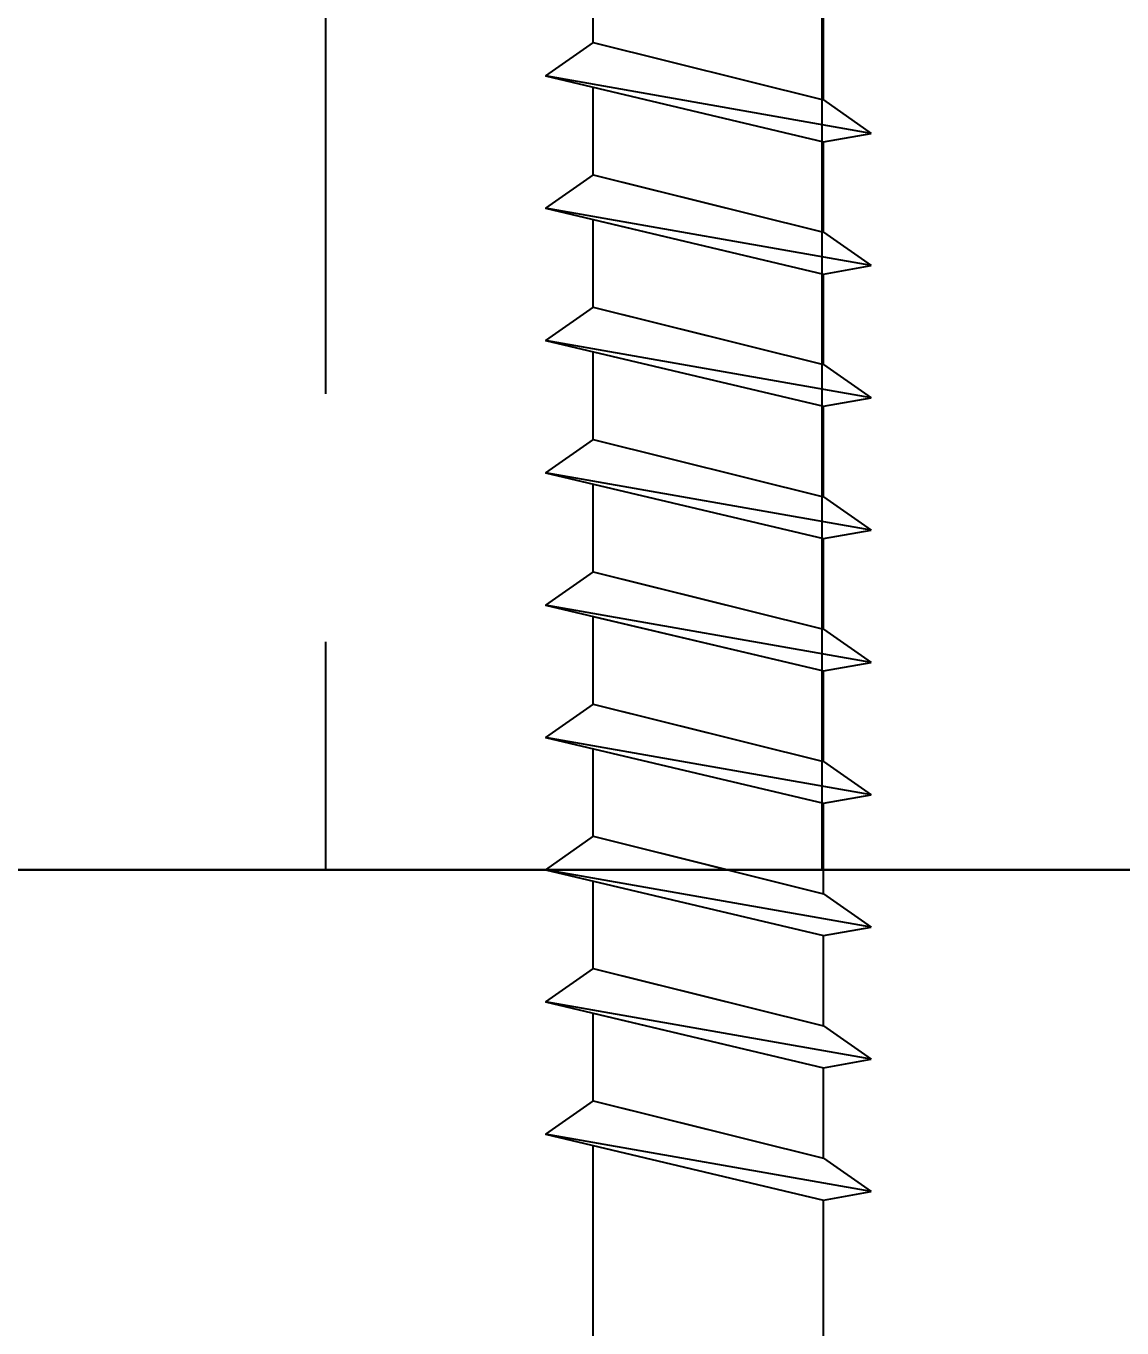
# Model space of a CAD drawing. Header units: inches. Extents: x -2661 to 42767, y -1222 to 9099.
# Drawn here: x -1103.102 to -1102.274, y 3381.482 to 3382.466 of the extents above; entities that cross this region are included whole.
import ezdxf
from ezdxf import colors
from ezdxf.entities.mleader import LeaderData, LeaderLine
from ezdxf.math import Vec2, Vec3

# ---------------------------------------------------------------- set-up
doc = ezdxf.new("R2010")
doc.units = ezdxf.units.IN
doc.header["$LTSCALE"] = 12
doc.header["$MEASUREMENT"] = 0
doc.layers.get('0').update_dxf_attribs({"linetype": 'CONTINUOUS'})
for name, color, linetype in [('S-ANNO-NOTE', 4, 'CONTINUOUS'), ('S-FASTENERS', 2, 'CONTINUOUS'), ('S-SIMPSON', 2, 'CONTINUOUS'), ('S-WOOD', 3, 'CONTINUOUS')]:
    doc.layers.add(name, color=color, linetype=linetype)
doc.styles.add('Arial', font='arial.ttf', dxfattribs={"width": 0.85})

# ---------------------------------------------------------------- blocks, each defined once
blk = doc.blocks.new('*U1284')
blk.add_lwpolyline([(1.5, -5.5), (0, -5.5), (0, 0), (1.5, 0)], close=True)
blk = doc.blocks.new('*U1147')
at = {"layer": 'S-WOOD'}
h = blk.add_hatch(dxfattribs=at)
h.set_pattern_fill('ANSI33', color=1, scale=3, angle=45, style=0)
h.set_pattern_definition([(90, (3.75, -8.375), (-0.75, 1e-16), []), (90, (4.125, -8), (-0.75, 1e-16), [0.375, -0.1875])])
h.paths.add_polyline_path([(5.25, -11.875), (0, -11.875), (0, 0), (5.25, 0)])
blk.add_lwpolyline([(5.25, -11.875), (0, -11.875), (0, 0), (5.25, 0)], close=True)
at = {"color": 4}
blk.add_lwpolyline([(0, 0), (5.25, 0), (5.25, -11.875), (0, -11.875)], close=True, dxfattribs=at)
blk = doc.blocks.new('SDS.25X6-f')
at = {"layer": 'S-SIMPSON'}
for p, q in [((-0.087, -0.536), (-0.087, -2.7912)), ((0.087, -0.53156), (0.087, -2.75)), ((0.087, -0.53156), (0.087, -2.75)), ((-0.087, -0.57493), (-0.087, -2.7912)), ((0.087, -2.68156), (0.087, -2.75)), ((0.087, -2.68156), (0.087, -2.75)), ((0.087, -2.68156), (0.087, -2.75)), ((0.087, -2.68156), (0.087, -2.75)), ((0.087, -2.68156), (0.087, -2.75)), ((0.087, -2.68156), (0.087, -2.75)), ((-0.087, -2.72493), (-0.087, -2.7912)), ((-0.087, -2.72493), (-0.087, -2.7912)), ((-0.087, -2.72493), (-0.087, -2.7912)), ((-0.087, -2.72493), (-0.087, -2.7912)), ((-0.087, -2.72493), (-0.087, -2.7912)), ((-0.087, -2.72493), (-0.087, -2.7912)), ((-0.087, -2.72493), (-0.087, -2.7912)), ((-0.087, -2.72493), (-0.087, -2.7912))]:
    blk.add_line(p, q, dxfattribs=at)
at = {"layer": 'S-SIMPSON', "color": 1}
for p, q in [((-0.123, -2.79972), (0.087, -2.75)), ((-0.123, -2.79972), (0.087, -2.75)), ((-0.123, -2.79972), (0.087, -2.75)), ((-0.123, -2.79972), (0.087, -2.75)), ((0.087, -2.75), (0.123, -2.75635)), ((0.087, -2.75), (0.123, -2.75635)), ((0.087, -2.75), (0.123, -2.75635)), ((0.087, -2.75), (0.123, -2.75635)), ((0.123, -2.75635), (-0.123, -2.79972)), ((0.123, -2.75635), (-0.123, -2.79972)), ((0.123, -2.75635), (-0.123, -2.79972)), ((0.123, -2.75635), (-0.123, -2.79972)), ((0.087, -2.78156), (0.123, -2.75635)), ((0.087, -2.78156), (0.123, -2.75635)), ((0.087, -2.78156), (0.123, -2.75635)), ((0.087, -2.78156), (0.123, -2.75635)), ((-0.087, -2.82493), (0.087, -2.78156)), ((-0.087, -2.82493), (0.087, -2.78156)), ((-0.087, -2.82493), (0.087, -2.78156)), ((-0.087, -2.82493), (0.087, -2.78156)), ((0.087, -2.78156), (0.087, -2.85)), ((0.087, -2.78156), (0.087, -2.85)), ((0.087, -2.78156), (0.087, -2.85)), ((0.087, -2.78156), (0.087, -2.85)), ((0.087, -2.78156), (0.087, -2.85)), ((0.087, -2.78156), (0.087, -2.85)), ((0.087, -2.78156), (0.087, -2.85)), ((0.087, -2.78156), (0.087, -2.85)), ((0.087, -2.78156), (0.087, -2.85)), ((0.087, -2.78156), (0.087, -2.85)), ((0.087, -2.78156), (0.087, -2.85)), ((0.087, -2.78156), (0.087, -2.85)), ((0.087, -2.78156), (0.087, -2.85)), ((0.087, -2.78156), (0.087, -2.85)), ((-0.087, -2.82493), (-0.123, -2.79972)), ((-0.087, -2.82493), (-0.123, -2.79972)), ((-0.087, -2.82493), (-0.123, -2.79972)), ((-0.087, -2.82493), (-0.123, -2.79972)), ((-0.087, -2.82493), (-0.123, -2.79972)), ((-0.087, -2.82493), (0, -2.80324)), ((-0.087, -2.82493), (-0.087, -2.8912)), ((-0.087, -2.82493), (-0.087, -2.8912)), ((-0.087, -2.82493), (-0.087, -2.8912)), ((-0.087, -2.82493), (-0.087, -2.8912)), ((-0.087, -2.82493), (-0.087, -2.8912)), ((-0.087, -2.82493), (-0.087, -2.8912)), ((-0.087, -2.82493), (-0.087, -2.8912)), ((-0.087, -2.82493), (-0.087, -2.8912)), ((-0.087, -2.82493), (-0.087, -2.8912)), ((-0.087, -2.82493), (-0.087, -2.8912)), ((-0.087, -2.82493), (-0.087, -2.8912)), ((-0.087, -2.82493), (-0.087, -2.8912)), ((-0.087, -2.82493), (-0.087, -2.8912)), ((-0.087, -2.82493), (-0.087, -2.8912)), ((-0.087, -2.82493), (-0.087, -2.8912)), ((-0.087, -2.82493), (-0.087, -2.8912)), ((-0.123, -2.89972), (0.087, -2.85)), ((-0.123, -2.89972), (0.087, -2.85)), ((-0.123, -2.89972), (0.087, -2.85)), ((-0.123, -2.89972), (0.087, -2.85)), ((-0.123, -2.89972), (0.087, -2.85)), ((-0.123, -2.89972), (0.087, -2.85)), ((-0.123, -2.89972), (0.087, -2.85)), ((-0.123, -2.89972), (0.087, -2.85)), ((-0.087, -2.8912), (0.087, -2.85)), ((0.087, -2.85), (0.123, -2.85635)), ((0.087, -2.85), (0.123, -2.85635)), ((0.087, -2.85), (0.123, -2.85635)), ((0.087, -2.85), (0.123, -2.85635)), ((0.087, -2.85), (0.123, -2.85635)), ((0.087, -2.85), (0.123, -2.85635)), ((0.087, -2.85), (0.123, -2.85635)), ((0.087, -2.85), (0.123, -2.85635)), ((0.087, -2.85), (0.123, -2.85635)), ((0.123, -2.85635), (-0.123, -2.89972)), ((0.123, -2.85635), (-0.123, -2.89972)), ((0.123, -2.85635), (-0.123, -2.89972)), ((0.123, -2.85635), (-0.123, -2.89972)), ((0.123, -2.85635), (-0.123, -2.89972)), ((0.123, -2.85635), (-0.123, -2.89972)), ((0.123, -2.85635), (-0.123, -2.89972)), ((0.123, -2.85635), (-0.123, -2.89972)), ((0.123, -2.85635), (-0.123, -2.89972)), ((0.087, -2.88156), (0.123, -2.85635)), ((0.087, -2.88156), (0.123, -2.85635)), ((0.087, -2.88156), (0.123, -2.85635)), ((0.087, -2.88156), (0.123, -2.85635)), ((0.087, -2.88156), (0.123, -2.85635)), ((0.087, -2.88156), (0.123, -2.85635)), ((0.087, -2.88156), (0.123, -2.85635)), ((0.087, -2.88156), (0.123, -2.85635)), ((0.087, -2.88156), (0.123, -2.85635)), ((-0.087, -2.92493), (0.087, -2.88156)), ((-0.087, -2.92493), (0.087, -2.88156)), ((-0.087, -2.92493), (0.087, -2.88156)), ((-0.087, -2.92493), (0.087, -2.88156)), ((-0.087, -2.92493), (0.087, -2.88156)), ((-0.087, -2.92493), (0.087, -2.88156)), ((-0.087, -2.92493), (0.087, -2.88156)), ((-0.087, -2.92493), (0.087, -2.88156)), ((-0.087, -2.92493), (0.087, -2.88156)), ((0.087, -2.88156), (0.087, -2.95)), ((0.087, -2.88156), (0.087, -2.95)), ((0.087, -2.88156), (0.087, -2.95)), ((0.087, -2.88156), (0.087, -2.95)), ((0.087, -2.88156), (0.087, -2.95)), ((0.087, -2.88156), (0.087, -2.95)), ((0.087, -2.88156), (0.087, -2.95)), ((0.087, -2.88156), (0.087, -2.95)), ((0.087, -2.88156), (0.087, -2.95)), ((0.087, -2.88156), (0.087, -2.95)), ((0.087, -2.88156), (0.087, -2.95)), ((0.087, -2.88156), (0.087, -2.95)), ((0.087, -2.88156), (0.087, -2.95)), ((0.087, -2.88156), (0.087, -2.95)), ((0.087, -2.88156), (0.087, -2.95)), ((0.087, -2.88156), (0.087, -2.95)), ((0.087, -2.88156), (0.087, -2.95)), ((0.087, -2.88156), (0.087, -2.95)), ((0.087, -2.88156), (0.087, -2.95)), ((0.087, -2.88156), (0.087, -2.95)), ((0.087, -2.88156), (0.087, -2.95)), ((-0.087, -2.92493), (-0.123, -2.89972)), ((-0.087, -2.92493), (-0.123, -2.89972)), ((-0.087, -2.92493), (-0.123, -2.89972)), ((-0.087, -2.92493), (-0.123, -2.89972)), ((-0.087, -2.92493), (-0.123, -2.89972)), ((-0.087, -2.92493), (-0.123, -2.89972)), ((-0.087, -2.92493), (-0.123, -2.89972)), ((-0.087, -2.92493), (-0.123, -2.89972)), ((-0.087, -2.92493), (-0.123, -2.89972)), ((-0.087, -2.92493), (-0.123, -2.89972)), ((-0.087, -2.92493), (-0.123, -2.89972)), ((-0.087, -2.92493), (-0.123, -2.89972)), ((-0.087, -2.92493), (-0.123, -2.89972)), ((-0.087, -2.92493), (0.01301, -2.9)), ((-0.087, -2.92493), (0.01301, -2.9)), ((-0.087, -2.92493), (0.01301, -2.9)), ((-0.087, -2.92493), (0, -2.90324)), ((-0.087, -2.92493), (-0.087, -2.9912)), ((-0.087, -2.92493), (-0.087, -2.9912)), ((-0.087, -2.92493), (-0.087, -2.9912)), ((-0.087, -2.92493), (-0.087, -2.9912)), ((-0.087, -2.92493), (-0.087, -2.9912)), ((-0.087, -2.92493), (-0.087, -2.9912)), ((-0.087, -2.92493), (-0.087, -2.9912)), ((-0.087, -2.92493), (-0.087, -2.9912)), ((-0.087, -2.92493), (-0.087, -2.9912)), ((-0.087, -2.92493), (-0.087, -2.9912)), ((-0.087, -2.92493), (-0.087, -2.9912)), ((-0.087, -2.92493), (-0.087, -2.9912)), ((-0.087, -2.92493), (-0.087, -2.9912)), ((-0.087, -2.92493), (-0.087, -2.9912)), ((-0.087, -2.92493), (-0.087, -2.9912)), ((-0.087, -2.92493), (-0.087, -2.9912)), ((-0.087, -2.92493), (-0.087, -2.9912)), ((-0.087, -2.92493), (-0.087, -2.9912)), ((-0.087, -2.92493), (-0.087, -2.9912)), ((-0.087, -2.92493), (-0.087, -2.9912)), ((-0.087, -2.92493), (-0.087, -2.9912)), ((-0.123, -2.99972), (0.087, -2.95)), ((-0.123, -2.99972), (0.087, -2.95)), ((-0.123, -2.99972), (0.087, -2.95)), ((-0.123, -2.99972), (0.087, -2.95)), ((-0.123, -2.99972), (0.087, -2.95)), ((-0.123, -2.99972), (0.087, -2.95)), ((-0.123, -2.99972), (0.087, -2.95)), ((-0.123, -2.99972), (0.087, -2.95)), ((-0.123, -2.99972), (0.087, -2.95)), ((-0.123, -2.99972), (0.087, -2.95)), ((-0.123, -2.99972), (0.087, -2.95)), ((-0.123, -2.99972), (0.087, -2.95)), ((0.087, -2.95), (0.123, -2.95635)), ((0.087, -2.95), (0.123, -2.95635)), ((0.087, -2.95), (0.123, -2.95635)), ((0.087, -2.95), (0.123, -2.95635)), ((0.087, -2.95), (0.123, -2.95635)), ((0.087, -2.95), (0.123, -2.95635)), ((0.087, -2.95), (0.123, -2.95635)), ((0.087, -2.95), (0.123, -2.95635)), ((0.087, -2.95), (0.123, -2.95635)), ((0.087, -2.95), (0.123, -2.95635)), ((0.087, -2.95), (0.123, -2.95635)), ((0.087, -2.95), (0.123, -2.95635)), ((0.123, -2.95635), (-0.123, -2.99972)), ((0.123, -2.95635), (-0.123, -2.99972)), ((0.123, -2.95635), (-0.123, -2.99972)), ((0.123, -2.95635), (-0.123, -2.99972)), ((0.123, -2.95635), (-0.123, -2.99972)), ((0.123, -2.95635), (-0.123, -2.99972)), ((0.123, -2.95635), (-0.123, -2.99972)), ((0.123, -2.95635), (-0.123, -2.99972)), ((0.123, -2.95635), (-0.123, -2.99972)), ((0.123, -2.95635), (-0.123, -2.99972)), ((0.123, -2.95635), (-0.123, -2.99972)), ((0.123, -2.95635), (-0.123, -2.99972)), ((0.087, -2.98156), (0.123, -2.95635)), ((0.087, -2.98156), (0.123, -2.95635)), ((0.087, -2.98156), (0.123, -2.95635)), ((0.087, -2.98156), (0.123, -2.95635)), ((0.087, -2.98156), (0.123, -2.95635)), ((0.087, -2.98156), (0.123, -2.95635)), ((0.087, -2.98156), (0.123, -2.95635)), ((0.087, -2.98156), (0.123, -2.95635)), ((0.087, -2.98156), (0.123, -2.95635)), ((0.087, -2.98156), (0.123, -2.95635)), ((0.087, -2.98156), (0.123, -2.95635)), ((0.087, -2.98156), (0.123, -2.95635)), ((-0.087, -3.02493), (0.087, -2.98156)), ((-0.087, -3.02493), (0.087, -2.98156)), ((-0.087, -3.02493), (0.087, -2.98156)), ((-0.087, -3.02493), (0.087, -2.98156)), ((-0.087, -3.02493), (0.087, -2.98156)), ((-0.087, -3.02493), (0.087, -2.98156)), ((-0.087, -3.02493), (0.087, -2.98156)), ((-0.087, -3.02493), (0.087, -2.98156)), ((-0.087, -3.02493), (0.087, -2.98156)), ((-0.087, -3.02493), (0.087, -2.98156)), ((-0.087, -3.02493), (0.087, -2.98156)), ((-0.087, -3.02493), (0.087, -2.98156)), ((0.087, -2.98156), (0.087, -3.05)), ((0.087, -2.98156), (0.087, -3.05)), ((0.087, -2.98156), (0.087, -3.05)), ((0.087, -2.98156), (0.087, -3.05)), ((0.087, -2.98156), (0.087, -3.05)), ((0.087, -2.98156), (0.087, -3.05)), ((0.087, -2.98156), (0.087, -3.05)), ((0.087, -2.98156), (0.087, -3.05)), ((0.087, -2.98156), (0.087, -3.05)), ((0.087, -2.98156), (0.087, -3.05)), ((0.087, -2.98156), (0.087, -3.05)), ((0.087, -2.98156), (0.087, -3.05)), ((0.087, -2.98156), (0.087, -3.05)), ((0.087, -2.98156), (0.087, -3.05)), ((0.087, -2.98156), (0.087, -3.05)), ((0.087, -2.98156), (0.087, -3.05)), ((0.087, -2.98156), (0.087, -3.05)), ((0.087, -2.98156), (0.087, -3.05)), ((0.087, -2.98156), (0.087, -3.05)), ((0.087, -2.98156), (0.087, -3.05)), ((0.087, -2.98156), (0.087, -3.05)), ((0.087, -2.98156), (0.087, -3.05)), ((0.087, -2.98156), (0.087, -3.05)), ((0.087, -2.98156), (0.087, -3.05)), ((0.087, -2.98156), (0.087, -3.05)), ((-0.087, -3.02493), (-0.123, -2.99972)), ((-0.087, -3.02493), (-0.123, -2.99972)), ((-0.087, -3.02493), (-0.123, -2.99972)), ((-0.087, -3.02493), (-0.123, -2.99972)), ((-0.087, -3.02493), (-0.123, -2.99972)), ((-0.087, -3.02493), (-0.123, -2.99972)), ((-0.087, -3.02493), (-0.123, -2.99972)), ((-0.087, -3.02493), (-0.123, -2.99972)), ((-0.087, -3.02493), (-0.123, -2.99972)), ((-0.087, -3.02493), (-0.123, -2.99972)), ((-0.087, -3.02493), (-0.123, -2.99972)), ((-0.087, -3.02493), (-0.123, -2.99972)), ((-0.087, -3.02493), (-0.123, -2.99972)), ((-0.087, -3.02493), (-0.123, -2.99972)), ((-0.087, -3.02493), (-0.123, -2.99972)), ((-0.087, -3.02493), (0.01301, -3)), ((-0.087, -3.02493), (0.01301, -3)), ((-0.087, -3.02493), (0.01301, -3)), ((-0.087, -3.02493), (-0.087, -3.0912)), ((-0.087, -3.02493), (-0.087, -3.0912)), ((-0.087, -3.02493), (-0.087, -3.0912)), ((-0.087, -3.02493), (-0.087, -3.0912)), ((-0.087, -3.02493), (-0.087, -3.0912)), ((-0.087, -3.02493), (-0.087, -3.0912)), ((-0.087, -3.02493), (-0.087, -3.0912)), ((-0.087, -3.02493), (-0.087, -3.0912)), ((-0.087, -3.02493), (-0.087, -3.0912)), ((-0.087, -3.02493), (-0.087, -3.0912)), ((-0.087, -3.02493), (-0.087, -3.0912)), ((-0.087, -3.02493), (-0.087, -3.0912)), ((-0.087, -3.02493), (-0.087, -3.0912)), ((-0.087, -3.02493), (-0.087, -3.0912)), ((-0.087, -3.02493), (-0.087, -3.0912)), ((-0.087, -3.02493), (-0.087, -3.0912)), ((-0.087, -3.02493), (-0.087, -3.0912)), ((-0.087, -3.02493), (-0.087, -3.0912)), ((-0.087, -3.02493), (-0.087, -3.0912)), ((-0.087, -3.02493), (-0.087, -3.0912)), ((-0.087, -3.02493), (-0.087, -3.0912)), ((-0.087, -3.02493), (-0.087, -3.0912)), ((-0.087, -3.02493), (-0.087, -3.0912)), ((-0.087, -3.02493), (-0.087, -3.0912)), ((-0.087, -3.02493), (-0.087, -3.0912)), ((-0.123, -3.09972), (0.087, -3.05)), ((-0.123, -3.09972), (0.087, -3.05)), ((-0.123, -3.09972), (0.087, -3.05)), ((-0.123, -3.09972), (0.087, -3.05)), ((-0.123, -3.09972), (0.087, -3.05)), ((-0.123, -3.09972), (0.087, -3.05)), ((-0.123, -3.09972), (0.087, -3.05)), ((-0.123, -3.09972), (0.087, -3.05)), ((-0.123, -3.09972), (0.087, -3.05)), ((-0.123, -3.09972), (0.087, -3.05)), ((-0.123, -3.09972), (0.087, -3.05)), ((-0.123, -3.09972), (0.087, -3.05)), ((-0.123, -3.09972), (0.087, -3.05)), ((-0.123, -3.09972), (0.087, -3.05)), ((-0.123, -3.09972), (0.087, -3.05)), ((-0.123, -3.09972), (0.087, -3.05)), ((-0.123, -3.09972), (0.087, -3.05)), ((-0.123, -3.09972), (0.087, -3.05)), ((-0.123, -3.09972), (0.087, -3.05)), ((0.087, -3.05), (0.123, -3.05635)), ((0.087, -3.05), (0.123, -3.05635)), ((0.087, -3.05), (0.123, -3.05635)), ((0.087, -3.05), (0.123, -3.05635)), ((0.087, -3.05), (0.123, -3.05635)), ((0.087, -3.05), (0.123, -3.05635)), ((0.087, -3.05), (0.123, -3.05635)), ((0.087, -3.05), (0.123, -3.05635)), ((0.087, -3.05), (0.123, -3.05635)), ((0.087, -3.05), (0.123, -3.05635)), ((0.087, -3.05), (0.123, -3.05635)), ((0.087, -3.05), (0.123, -3.05635)), ((0.087, -3.05), (0.123, -3.05635)), ((0.087, -3.05), (0.123, -3.05635)), ((0.087, -3.05), (0.123, -3.05635)), ((0.087, -3.05), (0.123, -3.05635)), ((0.087, -3.05), (0.123, -3.05635)), ((0.087, -3.05), (0.123, -3.05635)), ((0.087, -3.05), (0.123, -3.05635)), ((0.123, -3.05635), (-0.123, -3.09972)), ((0.123, -3.05635), (-0.123, -3.09972)), ((0.123, -3.05635), (-0.123, -3.09972)), ((0.123, -3.05635), (-0.123, -3.09972)), ((0.123, -3.05635), (-0.123, -3.09972)), ((0.123, -3.05635), (-0.123, -3.09972)), ((0.123, -3.05635), (-0.123, -3.09972)), ((0.123, -3.05635), (-0.123, -3.09972)), ((0.123, -3.05635), (-0.123, -3.09972)), ((0.123, -3.05635), (-0.123, -3.09972)), ((0.123, -3.05635), (-0.123, -3.09972)), ((0.123, -3.05635), (-0.123, -3.09972)), ((0.123, -3.05635), (-0.123, -3.09972)), ((0.123, -3.05635), (-0.123, -3.09972)), ((0.123, -3.05635), (-0.123, -3.09972)), ((0.123, -3.05635), (-0.123, -3.09972)), ((0.123, -3.05635), (-0.123, -3.09972)), ((0.123, -3.05635), (-0.123, -3.09972)), ((0.123, -3.05635), (-0.123, -3.09972)), ((0.087, -3.08156), (0.123, -3.05635)), ((0.087, -3.08156), (0.123, -3.05635)), ((0.087, -3.08156), (0.123, -3.05635)), ((0.087, -3.08156), (0.123, -3.05635)), ((0.087, -3.08156), (0.123, -3.05635)), ((0.087, -3.08156), (0.123, -3.05635)), ((0.087, -3.08156), (0.123, -3.05635)), ((0.087, -3.08156), (0.123, -3.05635)), ((0.087, -3.08156), (0.123, -3.05635)), ((0.087, -3.08156), (0.123, -3.05635)), ((0.087, -3.08156), (0.123, -3.05635)), ((0.087, -3.08156), (0.123, -3.05635)), ((0.087, -3.08156), (0.123, -3.05635)), ((0.087, -3.08156), (0.123, -3.05635)), ((0.087, -3.08156), (0.123, -3.05635)), ((0.087, -3.08156), (0.123, -3.05635)), ((0.087, -3.08156), (0.123, -3.05635)), ((0.087, -3.08156), (0.123, -3.05635)), ((0.087, -3.08156), (0.123, -3.05635)), ((-0.087, -3.12493), (0.087, -3.08156)), ((-0.087, -3.12493), (0.087, -3.08156)), ((-0.087, -3.12493), (0.087, -3.08156)), ((-0.087, -3.12493), (0.087, -3.08156)), ((-0.087, -3.12493), (0.087, -3.08156)), ((-0.087, -3.12493), (0.087, -3.08156)), ((-0.087, -3.12493), (0.087, -3.08156)), ((-0.087, -3.12493), (0.087, -3.08156)), ((-0.087, -3.12493), (0.087, -3.08156)), ((-0.087, -3.12493), (0.087, -3.08156)), ((-0.087, -3.12493), (0.087, -3.08156)), ((-0.087, -3.12493), (0.087, -3.08156)), ((-0.087, -3.12493), (0.087, -3.08156)), ((-0.087, -3.12493), (0.087, -3.08156)), ((-0.087, -3.12493), (0.087, -3.08156)), ((-0.087, -3.12493), (0.087, -3.08156)), ((-0.087, -3.12493), (0.087, -3.08156)), ((-0.087, -3.12493), (0.087, -3.08156)), ((-0.087, -3.12493), (0.087, -3.08156)), ((0.087, -3.08156), (0.087, -3.15)), ((0.087, -3.08156), (0.087, -3.15)), ((0.087, -3.08156), (0.087, -3.15)), ((0.087, -3.08156), (0.087, -3.15)), ((0.087, -3.08156), (0.087, -3.15)), ((0.087, -3.08156), (0.087, -3.15)), ((0.087, -3.08156), (0.087, -3.15)), ((0.087, -3.08156), (0.087, -3.15)), ((0.087, -3.08156), (0.087, -3.15)), ((0.087, -3.08156), (0.087, -3.15)), ((0.087, -3.08156), (0.087, -3.15)), ((0.087, -3.08156), (0.087, -3.15)), ((-0.087, -3.12493), (-0.123, -3.09972)), ((-0.087, -3.12493), (-0.123, -3.09972)), ((-0.087, -3.12493), (-0.123, -3.09972)), ((-0.087, -3.12493), (-0.123, -3.09972)), ((-0.087, -3.12493), (-0.123, -3.09972)), ((-0.087, -3.12493), (-0.123, -3.09972)), ((-0.087, -3.12493), (-0.123, -3.09972)), ((-0.087, -3.12493), (-0.123, -3.09972)), ((-0.087, -3.12493), (-0.123, -3.09972)), ((-0.087, -3.12493), (-0.123, -3.09972)), ((-0.087, -3.12493), (-0.123, -3.09972)), ((-0.087, -3.12493), (-0.123, -3.09972)), ((-0.087, -3.12493), (-0.123, -3.09972)), ((-0.087, -3.12493), (-0.123, -3.09972)), ((-0.087, -3.12493), (-0.123, -3.09972)), ((-0.087, -3.12493), (-0.123, -3.09972)), ((-0.087, -3.12493), (-0.123, -3.09972)), ((-0.087, -3.12493), (-0.123, -3.09972)), ((-0.087, -3.12493), (-0.123, -3.09972)), ((-0.087, -3.12493), (-0.123, -3.09972)), ((-0.087, -3.12493), (-0.123, -3.09972)), ((-0.087, -3.12493), (-0.123, -3.09972)), ((-0.087, -3.12493), (-0.123, -3.09972)), ((-0.087, -3.12493), (0, -3.10324)), ((-0.087, -3.12493), (0, -3.10324)), ((-0.087, -3.12493), (0, -3.10324)), ((-0.087, -3.12493), (0, -3.10324)), ((-0.087, -3.12493), (-0.087, -3.1912)), ((-0.087, -3.12493), (-0.087, -3.1912)), ((-0.087, -3.12493), (-0.087, -3.1912)), ((-0.087, -3.12493), (-0.087, -3.1912)), ((-0.087, -3.12493), (-0.087, -3.1912)), ((-0.087, -3.12493), (-0.087, -3.1912)), ((-0.087, -3.12493), (-0.087, -3.1912)), ((-0.087, -3.12493), (-0.087, -3.1912)), ((-0.087, -3.12493), (-0.087, -3.1912)), ((-0.087, -3.12493), (-0.087, -3.1912)), ((-0.087, -3.12493), (-0.087, -3.1912)), ((-0.087, -3.12493), (-0.087, -3.1912)), ((-0.087, -3.12493), (-0.087, -3.1912)), ((-0.087, -3.12493), (-0.087, -3.1912)), ((-0.123, -3.19972), (0.087, -3.15)), ((-0.123, -3.19972), (0.087, -3.15)), ((-0.123, -3.19972), (0.087, -3.15)), ((-0.123, -3.19972), (0.087, -3.15)), ((-0.123, -3.19972), (0.087, -3.15)), ((-0.123, -3.19972), (0.087, -3.15)), ((-0.123, -3.19972), (0.087, -3.15)), ((-0.123, -3.19972), (0.087, -3.15)), ((0.123, -3.15635), (-0.123, -3.19972)), ((0.123, -3.15635), (-0.123, -3.19972)), ((0.123, -3.15635), (-0.123, -3.19972)), ((0.123, -3.15635), (-0.123, -3.19972)), ((0.123, -3.15635), (-0.123, -3.19972)), ((0.123, -3.15635), (-0.123, -3.19972)), ((0.123, -3.15635), (-0.123, -3.19972)), ((0.123, -3.15635), (-0.123, -3.19972)), ((0.123, -3.15635), (-0.123, -3.19972)), ((-0.087, -3.1912), (0.087, -3.15)), ((0.087, -3.15), (0.123, -3.15635)), ((0.087, -3.15), (0.123, -3.15635)), ((0.087, -3.15), (0.123, -3.15635)), ((0.087, -3.15), (0.123, -3.15635)), ((0.087, -3.15), (0.123, -3.15635)), ((0.087, -3.15), (0.123, -3.15635)), ((0.087, -3.15), (0.123, -3.15635)), ((0.087, -3.15), (0.123, -3.15635)), ((0.087, -3.15), (0.123, -3.15635)), ((0.087, -3.18156), (0.123, -3.15635)), ((0.087, -3.18156), (0.123, -3.15635)), ((0.087, -3.18156), (0.123, -3.15635)), ((0.087, -3.18156), (0.123, -3.15635)), ((0.087, -3.18156), (0.123, -3.15635)), ((0.087, -3.18156), (0.123, -3.15635)), ((0.087, -3.18156), (0.123, -3.15635)), ((0.087, -3.18156), (0.123, -3.15635)), ((0.087, -3.18156), (0.123, -3.15635)), ((-0.087, -3.22493), (0.087, -3.18156)), ((-0.087, -3.22493), (0.087, -3.18156)), ((-0.087, -3.22493), (0.087, -3.18156)), ((-0.087, -3.22493), (0.087, -3.18156)), ((-0.087, -3.22493), (0.087, -3.18156)), ((-0.087, -3.22493), (0.087, -3.18156)), ((-0.087, -3.22493), (0.087, -3.18156)), ((-0.087, -3.22493), (0.087, -3.18156)), ((-0.087, -3.22493), (0.087, -3.18156)), ((0.087, -3.18156), (0.087, -3.25)), ((0.087, -3.18156), (0.087, -3.25)), ((0.087, -3.18156), (0.087, -3.25)), ((0.087, -3.18156), (0.087, -3.25)), ((0.087, -3.18156), (0.087, -3.25)), ((0.087, -3.18156), (0.087, -3.25)), ((0.087, -3.18156), (0.087, -3.25)), ((0.087, -3.18156), (0.087, -3.25)), ((0.087, -3.18156), (0.087, -3.25)), ((0.087, -3.18156), (0.087, -3.25)), ((0.087, -3.18156), (0.087, -3.25)), ((0.087, -3.18156), (0.087, -3.25)), ((0.087, -3.18156), (0.087, -3.25)), ((0.087, -3.18156), (0.087, -3.25)), ((0.087, -3.18156), (0.087, -3.25)), ((0.087, -3.18156), (0.087, -3.25)), ((0.087, -3.18156), (0.087, -3.25)), ((-0.087, -3.22493), (-0.123, -3.19972)), ((-0.087, -3.22493), (-0.123, -3.19972)), ((-0.087, -3.22493), (-0.123, -3.19972)), ((-0.087, -3.22493), (-0.123, -3.19972)), ((-0.087, -3.22493), (-0.123, -3.19972)), ((-0.087, -3.22493), (-0.123, -3.19972)), ((-0.087, -3.22493), (-0.123, -3.19972)), ((-0.087, -3.22493), (-0.123, -3.19972)), ((-0.087, -3.22493), (-0.123, -3.19972)), ((-0.087, -3.22493), (-0.123, -3.19972)), ((-0.087, -3.22493), (-0.123, -3.19972)), ((-0.087, -3.22493), (-0.123, -3.19972)), ((-0.087, -3.22493), (-0.123, -3.19972)), ((-0.087, -3.22493), (0.01301, -3.2)), ((-0.087, -3.22493), (0.01301, -3.2)), ((-0.087, -3.22493), (0.01301, -3.2)), ((-0.087, -3.22493), (0, -3.20324)), ((-0.087, -3.22493), (-0.087, -3.2912)), ((-0.087, -3.22493), (-0.087, -3.2912)), ((-0.087, -3.22493), (-0.087, -3.2912)), ((-0.087, -3.22493), (-0.087, -3.2912)), ((-0.087, -3.22493), (-0.087, -3.2912)), ((-0.087, -3.22493), (-0.087, -3.2912)), ((-0.087, -3.22493), (-0.087, -3.2912)), ((-0.087, -3.22493), (-0.087, -3.2912)), ((-0.087, -3.22493), (-0.087, -3.2912)), ((-0.087, -3.22493), (-0.087, -3.2912)), ((-0.087, -3.22493), (-0.087, -3.2912)), ((-0.087, -3.22493), (-0.087, -3.2912)), ((-0.087, -3.22493), (-0.087, -3.2912)), ((-0.087, -3.22493), (-0.087, -3.2912)), ((-0.087, -3.22493), (-0.087, -3.2912)), ((-0.087, -3.22493), (-0.087, -3.2912)), ((-0.123, -3.29972), (0.087, -3.25)), ((-0.123, -3.29972), (0.087, -3.25)), ((-0.123, -3.29972), (0.087, -3.25)), ((-0.123, -3.29972), (0.087, -3.25)), ((-0.123, -3.29972), (0.087, -3.25)), ((-0.123, -3.29972), (0.087, -3.25)), ((-0.123, -3.29972), (0.087, -3.25)), ((-0.123, -3.29972), (0.087, -3.25)), ((-0.123, -3.29972), (0.087, -3.25)), ((-0.123, -3.29972), (0.087, -3.25)), ((-0.123, -3.29972), (0.087, -3.25)), ((-0.123, -3.29972), (0.087, -3.25)), ((0.123, -3.25635), (-0.123, -3.29972)), ((0.123, -3.25635), (-0.123, -3.29972)), ((0.123, -3.25635), (-0.123, -3.29972)), ((0.123, -3.25635), (-0.123, -3.29972)), ((0.123, -3.25635), (-0.123, -3.29972)), ((0.123, -3.25635), (-0.123, -3.29972)), ((0.123, -3.25635), (-0.123, -3.29972)), ((0.123, -3.25635), (-0.123, -3.29972)), ((0.123, -3.25635), (-0.123, -3.29972)), ((0.123, -3.25635), (-0.123, -3.29972)), ((0.123, -3.25635), (-0.123, -3.29972)), ((0.123, -3.25635), (-0.123, -3.29972)), ((0.087, -3.25), (0.123, -3.25635)), ((0.087, -3.25), (0.123, -3.25635)), ((0.087, -3.25), (0.123, -3.25635)), ((0.087, -3.25), (0.123, -3.25635)), ((0.087, -3.25), (0.123, -3.25635)), ((0.087, -3.25), (0.123, -3.25635)), ((0.087, -3.25), (0.123, -3.25635)), ((0.087, -3.25), (0.123, -3.25635)), ((0.087, -3.25), (0.123, -3.25635)), ((0.087, -3.25), (0.123, -3.25635)), ((0.087, -3.25), (0.123, -3.25635)), ((0.087, -3.25), (0.123, -3.25635)), ((0.087, -3.28156), (0.123, -3.25635)), ((0.087, -3.28156), (0.123, -3.25635)), ((0.087, -3.28156), (0.123, -3.25635)), ((0.087, -3.28156), (0.123, -3.25635)), ((0.087, -3.28156), (0.123, -3.25635)), ((0.087, -3.28156), (0.123, -3.25635)), ((0.087, -3.28156), (0.123, -3.25635)), ((0.087, -3.28156), (0.123, -3.25635)), ((0.087, -3.28156), (0.123, -3.25635)), ((0.087, -3.28156), (0.123, -3.25635)), ((0.087, -3.28156), (0.123, -3.25635)), ((0.087, -3.28156), (0.123, -3.25635)), ((-0.087, -3.32493), (0.087, -3.28156)), ((-0.087, -3.32493), (0.087, -3.28156)), ((-0.087, -3.32493), (0.087, -3.28156)), ((-0.087, -3.32493), (0.087, -3.28156)), ((-0.087, -3.32493), (0.087, -3.28156)), ((-0.087, -3.32493), (0.087, -3.28156)), ((-0.087, -3.32493), (0.087, -3.28156)), ((-0.087, -3.32493), (0.087, -3.28156)), ((-0.087, -3.32493), (0.087, -3.28156)), ((-0.087, -3.32493), (0.087, -3.28156)), ((-0.087, -3.32493), (0.087, -3.28156)), ((-0.087, -3.32493), (0.087, -3.28156)), ((0.087, -3.28156), (0.087, -3.35)), ((0.087, -3.28156), (0.087, -3.35)), ((0.087, -3.28156), (0.087, -3.35)), ((0.087, -3.28156), (0.087, -3.35)), ((0.087, -3.28156), (0.087, -3.35)), ((0.087, -3.28156), (0.087, -3.35)), ((0.087, -3.28156), (0.087, -3.35)), ((0.087, -3.28156), (0.087, -3.35)), ((0.087, -3.28156), (0.087, -3.35)), ((0.087, -3.28156), (0.087, -3.35)), ((0.087, -3.28156), (0.087, -3.35)), ((0.087, -3.28156), (0.087, -3.35)), ((0.087, -3.28156), (0.087, -3.35)), ((0.087, -3.28156), (0.087, -3.35)), ((0.087, -3.28156), (0.087, -3.35)), ((0.087, -3.28156), (0.087, -3.35)), ((0.087, -3.28156), (0.087, -3.35)), ((-0.087, -3.32493), (-0.123, -3.29972)), ((-0.087, -3.32493), (-0.123, -3.29972)), ((-0.087, -3.32493), (-0.123, -3.29972)), ((-0.087, -3.32493), (-0.123, -3.29972)), ((-0.087, -3.32493), (-0.123, -3.29972)), ((-0.087, -3.32493), (-0.123, -3.29972)), ((-0.087, -3.32493), (-0.123, -3.29972)), ((-0.087, -3.32493), (-0.123, -3.29972)), ((-0.087, -3.32493), (-0.123, -3.29972)), ((-0.087, -3.32493), (-0.123, -3.29972)), ((-0.087, -3.32493), (-0.123, -3.29972)), ((-0.087, -3.32493), (-0.123, -3.29972)), ((-0.087, -3.32493), (-0.087, -3.3912)), ((-0.087, -3.32493), (-0.087, -3.3912)), ((-0.087, -3.32493), (-0.087, -3.3912)), ((-0.087, -3.32493), (-0.087, -3.3912)), ((-0.087, -3.32493), (-0.087, -3.3912)), ((-0.087, -3.32493), (-0.087, -3.3912)), ((-0.087, -3.32493), (-0.087, -3.3912)), ((-0.087, -3.32493), (-0.087, -3.3912)), ((-0.087, -3.32493), (-0.087, -3.3912)), ((-0.087, -3.32493), (-0.087, -3.3912)), ((-0.087, -3.32493), (-0.087, -3.3912)), ((-0.087, -3.32493), (-0.087, -3.3912)), ((-0.087, -3.32493), (-0.087, -3.3912)), ((-0.087, -3.32493), (-0.087, -3.3912)), ((-0.087, -3.32493), (-0.087, -3.3912)), ((-0.087, -3.32493), (-0.087, -3.3912)), ((-0.087, -3.32493), (-0.087, -3.3912)), ((-0.123, -3.39972), (0.087, -3.35)), ((-0.123, -3.39972), (0.087, -3.35)), ((-0.123, -3.39972), (0.087, -3.35)), ((-0.123, -3.39972), (0.087, -3.35)), ((-0.123, -3.39972), (0.087, -3.35)), ((-0.123, -3.39972), (0.087, -3.35)), ((-0.123, -3.39972), (0.087, -3.35)), ((-0.123, -3.39972), (0.087, -3.35)), ((-0.123, -3.39972), (0.087, -3.35)), ((-0.123, -3.39972), (0.087, -3.35)), ((-0.123, -3.39972), (0.087, -3.35)), ((-0.123, -3.39972), (0.087, -3.35)), ((-0.123, -3.39972), (0.087, -3.35)), ((-0.123, -3.39972), (0.087, -3.35)), ((-0.123, -3.39972), (0.087, -3.35)), ((0.087, -3.35), (0.123, -3.35635)), ((0.087, -3.35), (0.123, -3.35635)), ((0.087, -3.35), (0.123, -3.35635)), ((0.087, -3.35), (0.123, -3.35635)), ((0.087, -3.35), (0.123, -3.35635)), ((0.087, -3.35), (0.123, -3.35635)), ((0.087, -3.35), (0.123, -3.35635)), ((0.087, -3.35), (0.123, -3.35635)), ((0.087, -3.35), (0.123, -3.35635)), ((0.087, -3.35), (0.123, -3.35635)), ((0.087, -3.35), (0.123, -3.35635)), ((0.087, -3.35), (0.123, -3.35635)), ((0.087, -3.35), (0.123, -3.35635)), ((0.087, -3.35), (0.123, -3.35635)), ((0.087, -3.35), (0.123, -3.35635)), ((0.123, -3.35635), (-0.123, -3.39972)), ((0.123, -3.35635), (-0.123, -3.39972)), ((0.123, -3.35635), (-0.123, -3.39972)), ((0.123, -3.35635), (-0.123, -3.39972)), ((0.123, -3.35635), (-0.123, -3.39972)), ((0.123, -3.35635), (-0.123, -3.39972)), ((0.123, -3.35635), (-0.123, -3.39972)), ((0.123, -3.35635), (-0.123, -3.39972)), ((0.123, -3.35635), (-0.123, -3.39972)), ((0.123, -3.35635), (-0.123, -3.39972)), ((0.123, -3.35635), (-0.123, -3.39972)), ((0.123, -3.35635), (-0.123, -3.39972)), ((0.123, -3.35635), (-0.123, -3.39972)), ((0.123, -3.35635), (-0.123, -3.39972)), ((0.123, -3.35635), (-0.123, -3.39972)), ((0.087, -3.38156), (0.123, -3.35635)), ((0.087, -3.38156), (0.123, -3.35635)), ((0.087, -3.38156), (0.123, -3.35635)), ((0.087, -3.38156), (0.123, -3.35635)), ((0.087, -3.38156), (0.123, -3.35635)), ((0.087, -3.38156), (0.123, -3.35635)), ((0.087, -3.38156), (0.123, -3.35635)), ((0.087, -3.38156), (0.123, -3.35635)), ((0.087, -3.38156), (0.123, -3.35635)), ((0.087, -3.38156), (0.123, -3.35635)), ((0.087, -3.38156), (0.123, -3.35635)), ((0.087, -3.38156), (0.123, -3.35635)), ((0.087, -3.38156), (0.123, -3.35635)), ((0.087, -3.38156), (0.123, -3.35635)), ((0.087, -3.38156), (0.123, -3.35635)), ((-0.087, -3.42493), (0.087, -3.38156)), ((-0.087, -3.42493), (0.087, -3.38156)), ((-0.087, -3.42493), (0.087, -3.38156)), ((-0.087, -3.42493), (0.087, -3.38156)), ((-0.087, -3.42493), (0.087, -3.38156)), ((-0.087, -3.42493), (0.087, -3.38156)), ((-0.087, -3.42493), (0.087, -3.38156)), ((-0.087, -3.42493), (0.087, -3.38156)), ((-0.087, -3.42493), (0.087, -3.38156)), ((-0.087, -3.42493), (0.087, -3.38156)), ((-0.087, -3.42493), (0.087, -3.38156)), ((-0.087, -3.42493), (0.087, -3.38156)), ((-0.087, -3.42493), (0.087, -3.38156)), ((-0.087, -3.42493), (0.087, -3.38156)), ((-0.087, -3.42493), (0.087, -3.38156)), ((0.087, -3.38156), (0.087, -3.45)), ((0.087, -3.38156), (0.087, -3.45)), ((0.087, -3.38156), (0.087, -3.45)), ((0.087, -3.38156), (0.087, -3.45)), ((0.087, -3.38156), (0.087, -3.45)), ((0.087, -3.38156), (0.087, -3.45)), ((0.087, -3.38156), (0.087, -3.45)), ((0.087, -3.38156), (0.087, -3.45)), ((0.087, -3.38156), (0.087, -3.45)), ((0.087, -3.38156), (0.087, -3.45)), ((0.087, -3.38156), (0.087, -3.45)), ((0.087, -3.38156), (0.087, -3.45)), ((0.087, -3.38156), (0.087, -3.45)), ((0.087, -3.38156), (0.087, -3.45)), ((0.087, -3.38156), (0.087, -3.45)), ((0.087, -3.38156), (0.087, -3.45)), ((0.087, -3.38156), (0.087, -3.45)), ((0.087, -3.38156), (0.087, -3.45)), ((-0.087, -3.42493), (-0.123, -3.39972)), ((-0.087, -3.42493), (-0.123, -3.39972)), ((-0.087, -3.42493), (-0.123, -3.39972)), ((-0.087, -3.42493), (-0.123, -3.39972)), ((-0.087, -3.42493), (-0.123, -3.39972)), ((-0.087, -3.42493), (-0.123, -3.39972)), ((-0.087, -3.42493), (-0.123, -3.39972)), ((-0.087, -3.42493), (-0.123, -3.39972)), ((-0.087, -3.42493), (-0.123, -3.39972)), ((-0.087, -3.42493), (-0.123, -3.39972)), ((-0.087, -3.42493), (-0.123, -3.39972)), ((-0.087, -3.42493), (-0.123, -3.39972)), ((-0.087, -3.42493), (-0.123, -3.39972)), ((-0.087, -3.42493), (-0.123, -3.39972)), ((-0.087, -3.42493), (-0.123, -3.39972)), ((-0.087, -3.42493), (-0.123, -3.39972)), ((-0.087, -3.42493), (-0.123, -3.39972)), ((-0.087, -3.42493), (-0.123, -3.39972)), ((-0.087, -3.42493), (0, -3.40324)), ((-0.087, -3.42493), (0, -3.40324)), ((-0.087, -3.42493), (0, -3.40324)), ((-0.087, -3.42493), (-0.087, -3.4912)), ((-0.087, -3.42493), (-0.087, -3.4912)), ((-0.087, -3.42493), (-0.087, -3.4912)), ((-0.087, -3.42493), (-0.087, -3.4912)), ((-0.087, -3.42493), (-0.087, -3.4912)), ((-0.087, -3.42493), (-0.087, -3.4912)), ((-0.087, -3.42493), (-0.087, -3.4912)), ((-0.087, -3.42493), (-0.087, -3.4912)), ((-0.087, -3.42493), (-0.087, -3.4912)), ((-0.087, -3.42493), (-0.087, -3.4912)), ((-0.087, -3.42493), (-0.087, -3.4912)), ((-0.087, -3.42493), (-0.087, -3.4912)), ((-0.123, -3.49972), (0.087, -3.45)), ((-0.123, -3.49972), (0.087, -3.45)), ((-0.123, -3.49972), (0.087, -3.45)), ((-0.123, -3.49972), (0.087, -3.45)), ((-0.123, -3.49972), (0.087, -3.45)), ((-0.123, -3.49972), (0.087, -3.45)), ((-0.123, -3.49972), (0.087, -3.45)), ((-0.123, -3.49972), (0.087, -3.45)), ((-0.087, -3.4912), (0.087, -3.45)), ((0.087, -3.45), (0.123, -3.45635)), ((0.087, -3.45), (0.123, -3.45635)), ((0.087, -3.45), (0.123, -3.45635)), ((0.087, -3.45), (0.123, -3.45635)), ((0.087, -3.45), (0.123, -3.45635)), ((0.087, -3.45), (0.123, -3.45635)), ((0.087, -3.45), (0.123, -3.45635)), ((0.087, -3.45), (0.123, -3.45635)), ((0.087, -3.45), (0.123, -3.45635)), ((0.123, -3.45635), (-0.123, -3.49972)), ((0.123, -3.45635), (-0.123, -3.49972)), ((0.123, -3.45635), (-0.123, -3.49972)), ((0.123, -3.45635), (-0.123, -3.49972)), ((0.123, -3.45635), (-0.123, -3.49972)), ((0.123, -3.45635), (-0.123, -3.49972)), ((0.123, -3.45635), (-0.123, -3.49972)), ((0.123, -3.45635), (-0.123, -3.49972)), ((0.123, -3.45635), (-0.123, -3.49972)), ((0.087, -3.48156), (0.123, -3.45635)), ((0.087, -3.48156), (0.123, -3.45635)), ((0.087, -3.48156), (0.123, -3.45635)), ((0.087, -3.48156), (0.123, -3.45635)), ((0.087, -3.48156), (0.123, -3.45635)), ((0.087, -3.48156), (0.123, -3.45635)), ((0.087, -3.48156), (0.123, -3.45635)), ((0.087, -3.48156), (0.123, -3.45635)), ((0.087, -3.48156), (0.123, -3.45635)), ((-0.087, -3.52493), (0.087, -3.48156)), ((-0.087, -3.52493), (0.087, -3.48156)), ((-0.087, -3.52493), (0.087, -3.48156)), ((-0.087, -3.52493), (0.087, -3.48156)), ((-0.087, -3.52493), (0.087, -3.48156)), ((-0.087, -3.52493), (0.087, -3.48156)), ((-0.087, -3.52493), (0.087, -3.48156)), ((-0.087, -3.52493), (0.087, -3.48156)), ((-0.087, -3.52493), (0.087, -3.48156)), ((0.087, -3.48156), (0.087, -3.55)), ((0.087, -3.48156), (0.087, -3.55)), ((0.087, -3.48156), (0.087, -3.55)), ((0.087, -3.48156), (0.087, -3.55)), ((0.087, -3.48156), (0.087, -3.55)), ((0.087, -3.48156), (0.087, -3.55)), ((0.087, -3.48156), (0.087, -3.55)), ((0.087, -3.48156), (0.087, -3.55)), ((0.087, -3.48156), (0.087, -3.55)), ((0.087, -3.48156), (0.087, -3.55)), ((0.087, -3.48156), (0.087, -3.55)), ((0.087, -3.48156), (0.087, -3.55)), ((0.087, -3.48156), (0.087, -3.55)), ((-0.087, -3.52493), (-0.123, -3.49972)), ((-0.087, -3.52493), (-0.123, -3.49972)), ((-0.087, -3.52493), (-0.123, -3.49972)), ((-0.087, -3.52493), (-0.123, -3.49972)), ((-0.087, -3.52493), (-0.123, -3.49972)), ((-0.087, -3.52493), (-0.123, -3.49972)), ((-0.087, -3.52493), (-0.123, -3.49972)), ((-0.087, -3.52493), (-0.123, -3.49972)), ((-0.087, -3.52493), (-0.123, -3.49972)), ((-0.087, -3.52493), (-0.123, -3.49972)), ((-0.087, -3.52493), (-0.123, -3.49972)), ((-0.087, -3.52493), (-0.123, -3.49972)), ((-0.087, -3.52493), (-0.123, -3.49972)), ((-0.087, -3.52493), (0.01301, -3.5)), ((-0.087, -3.52493), (0.01301, -3.5)), ((-0.087, -3.52493), (0.01301, -3.5)), ((-0.087, -3.52493), (0, -3.50324)), ((-0.087, -3.52493), (-0.087, -3.5912)), ((-0.087, -3.52493), (-0.087, -3.5912)), ((-0.087, -3.52493), (-0.087, -3.5912)), ((-0.087, -3.52493), (-0.087, -3.5912)), ((-0.087, -3.52493), (-0.087, -3.5912)), ((-0.087, -3.52493), (-0.087, -3.5912)), ((-0.087, -3.52493), (-0.087, -3.5912)), ((-0.087, -3.52493), (-0.087, -3.5912)), ((-0.087, -3.52493), (-0.087, -3.5912)), ((-0.087, -3.52493), (-0.087, -3.5912)), ((-0.087, -3.52493), (-0.087, -3.5912)), ((-0.123, -3.59972), (0.087, -3.55)), ((-0.123, -3.59972), (0.087, -3.55)), ((-0.123, -3.59972), (0.087, -3.55)), ((-0.123, -3.59972), (0.087, -3.55)), ((-0.123, -3.59972), (0.087, -3.55)), ((-0.123, -3.59972), (0.087, -3.55)), ((-0.123, -3.59972), (0.087, -3.55)), ((-0.123, -3.59972), (0.087, -3.55)), ((-0.123, -3.59972), (0.087, -3.55)), ((0.087, -3.55), (0.123, -3.55635)), ((0.087, -3.55), (0.123, -3.55635)), ((0.087, -3.55), (0.123, -3.55635)), ((0.087, -3.55), (0.123, -3.55635)), ((0.087, -3.55), (0.123, -3.55635)), ((0.087, -3.55), (0.123, -3.55635)), ((0.087, -3.55), (0.123, -3.55635)), ((0.087, -3.55), (0.123, -3.55635)), ((0.087, -3.55), (0.123, -3.55635)), ((0.123, -3.55635), (-0.123, -3.59972)), ((0.123, -3.55635), (-0.123, -3.59972)), ((0.123, -3.55635), (-0.123, -3.59972)), ((0.123, -3.55635), (-0.123, -3.59972)), ((0.123, -3.55635), (-0.123, -3.59972)), ((0.123, -3.55635), (-0.123, -3.59972)), ((0.123, -3.55635), (-0.123, -3.59972)), ((0.123, -3.55635), (-0.123, -3.59972)), ((0.123, -3.55635), (-0.123, -3.59972)), ((0.087, -3.58156), (0.123, -3.55635)), ((0.087, -3.58156), (0.123, -3.55635)), ((0.087, -3.58156), (0.123, -3.55635)), ((0.087, -3.58156), (0.123, -3.55635)), ((0.087, -3.58156), (0.123, -3.55635)), ((0.087, -3.58156), (0.123, -3.55635)), ((0.087, -3.58156), (0.123, -3.55635)), ((0.087, -3.58156), (0.123, -3.55635)), ((0.087, -3.58156), (0.123, -3.55635)), ((-0.087, -3.62493), (0.087, -3.58156)), ((-0.087, -3.62493), (0.087, -3.58156)), ((-0.087, -3.62493), (0.087, -3.58156)), ((-0.087, -3.62493), (0.087, -3.58156)), ((-0.087, -3.62493), (0.087, -3.58156)), ((-0.087, -3.62493), (0.087, -3.58156)), ((-0.087, -3.62493), (0.087, -3.58156)), ((-0.087, -3.62493), (0.087, -3.58156)), ((-0.087, -3.62493), (0.087, -3.58156)), ((0.087, -3.58156), (0.087, -3.65)), ((0.087, -3.58156), (0.087, -3.65)), ((0.087, -3.58156), (0.087, -3.65)), ((0.087, -3.58156), (0.087, -3.65)), ((0.087, -3.58156), (0.087, -3.65)), ((0.087, -3.58156), (0.087, -3.65)), ((0.087, -3.58156), (0.087, -3.65)), ((0.087, -3.58156), (0.087, -3.65)), ((0.087, -3.58156), (0.087, -3.65)), ((0.087, -3.58156), (0.087, -3.65)), ((0.087, -3.58156), (0.087, -3.65)), ((-0.087, -3.62493), (-0.123, -3.59972)), ((-0.087, -3.62493), (-0.123, -3.59972)), ((-0.087, -3.62493), (-0.123, -3.59972)), ((-0.087, -3.62493), (-0.123, -3.59972)), ((-0.087, -3.62493), (-0.123, -3.59972)), ((-0.087, -3.62493), (-0.123, -3.59972)), ((-0.087, -3.62493), (-0.123, -3.59972)), ((-0.087, -3.62493), (-0.123, -3.59972)), ((-0.087, -3.62493), (-0.123, -3.59972)), ((-0.087, -3.62493), (-0.087, -3.6912)), ((-0.087, -3.62493), (-0.087, -3.6912)), ((-0.087, -3.62493), (-0.087, -3.6912)), ((-0.087, -3.62493), (-0.087, -3.6912)), ((-0.087, -3.62493), (-0.087, -3.6912)), ((-0.087, -3.62493), (-0.087, -3.6912)), ((-0.087, -3.62493), (-0.087, -3.6912)), ((-0.087, -3.62493), (-0.087, -3.6912)), ((-0.087, -3.62493), (-0.087, -3.6912)), ((-0.087, -3.62493), (-0.087, -3.6912)), ((-0.087, -3.62493), (-0.087, -3.6912))]:
    blk.add_line(p, q, dxfattribs=at)
blk = doc.blocks.new('*U1812')
at = {"layer": 'S-FASTENERS'}
blk.add_blockref('SDS.25X6-f', (0, 0), dxfattribs=at)

msp = doc.modelspace()

# ---------------------------------------------------------------- block references
at = {"layer": 'S-FASTENERS', "xscale": -1, "rotation": 180}
msp.add_blockref('*U1812', (-1102.58641, 3378.82855), dxfattribs=at)
at = {"layer": 'S-WOOD', "xscale": -1}
msp.add_blockref('*U1147', (-1099.96141, 3393.70318), dxfattribs=at)
at = {"layer": 'S-WOOD', "xscale": -1, "rotation": 89.99999999999993}
msp.add_blockref('*U1284', (-1105.33641, 3381.82818), dxfattribs=at)

# ---------------------------------------------------------------- leaders
at = {"layer": 'S-ANNO-NOTE'}
ml = msp.add_multileader_mtext('Standard', dxfattribs=at)
ml.set_content('\\A1;JOIST PER PLAN w/ HANGER PER SCHEDULE, TYP.', color=256, style='Arial')
ml.set_leader_properties(color=2)
ml.build(insert=Vec2(0, 0))
ml.multileader.update_dxf_attribs({"dogleg_length": 0.36, "arrow_head_size": 1.3125, "scale": 12})
ctx = ml.context
ctx.base_point, ctx.scale, ctx.char_height, ctx.arrow_head_size, ctx.landing_gap_size, ctx.plane_origin = Vec3(-1271.22291, 3372.99389), 12, 1.125, 1.3125, 0.75, Vec3(-1201.65417, 3647.66722)
notes = []
notes.append((ctx, [(1, (1, 1, 0), (-1272.72291, 3372.99389), (1, 0), 1.5, [(0, [(-1279.5965, 3381.82891)], 0, [])])]))
ctx.mtext.insert, ctx.mtext.width, ctx.mtext.flow_direction = Vec3(-1270.47291, 3373.66767), 19.3647579, 5
ml = msp.add_multileader_mtext('Standard', dxfattribs=at)
ml.set_content('\\A1;JOIST PER PLAN', color=4, style='Arial')
ml.set_leader_properties(color=2)
ml.build(insert=Vec2(0, 0))
ml.multileader.update_dxf_attribs({"dogleg_length": 0.36, "arrow_head_size": 1.3125, "scale": 12})
ctx = ml.context
ctx.base_point, ctx.scale, ctx.char_height, ctx.arrow_head_size, ctx.landing_gap_size, ctx.plane_origin = Vec3(-1035.50828, 3373.33688), 12, 1.125, 1.3125, 1.08, Vec3(-1096.72666, 3647.6671)
ctx.text_align_type = 2
notes.append((ctx, [(1, (1, 1, 0), (-1021.22973, 3373.33688), (-1, 0), 1.5, [(0, [(-1015.42865, 3381.82891)], 0, [])])]))
ctx.mtext.insert, ctx.mtext.rotation, ctx.mtext.width, ctx.mtext.alignment, ctx.mtext.flow_direction = Vec3(-1023.80973, 3373.90897), 6.283185, 11.9685585, 3, 5
ml = msp.add_multileader_mtext('Standard', dxfattribs=at)
ml.set_content('\\A1;1{\\H0.7x;\\S3#4;}"x FULL DEPTH LSL BLOCKING @48"O.C., w/ (3) 10d NAILS PER BLOCK, TYP. {\\C221;OR REMOVE BLOCKING & WEB FILLERS AND CHECK STEEL BEAM FOR COMPRESSION/FULLY UNBRACED}', color=4, style='Arial')
ml.set_leader_properties(color=2)
ml.build(insert=Vec2(0, 0))
ml.multileader.update_dxf_attribs({"dogleg_length": 0.36, "arrow_head_size": 1.3125, "scale": 12})
ctx = ml.context
ctx.base_point, ctx.scale, ctx.char_height, ctx.arrow_head_size, ctx.landing_gap_size, ctx.plane_origin = Vec3(-902.05327, 3372.49759), 12, 1.125, 1.3125, 1.08, Vec3(-836.99692, 3670.10974)
ctx.text_align_type = 2
notes.append((ctx, [(0, (1, 1, 0), (-872.90979, 3372.49759), (-1, 0), 1.5, [(0, [(-868.03656, 3381.82754)], 0, [])])]))
ctx.mtext.insert, ctx.mtext.width, ctx.mtext.alignment, ctx.mtext.flow_direction = Vec3(-875.48979, 3373.06969), 25.5443703, 3, 5
for ctx, leaders in notes:
    for number, flags, end, landing, length, lines in leaders:
        leader = LeaderData()
        leader.index, (leader.has_last_leader_line, leader.has_dogleg_vector, leader.attachment_direction) = number, flags
        leader.last_leader_point, leader.dogleg_vector, leader.dogleg_length = Vec3(end), Vec3(landing), length
        for number, points, colour, breaks in lines:
            line = LeaderLine()
            line.index, line.vertices, line.color, line.breaks = number, Vec3.list(points), colors.encode_raw_color(colour), breaks
            leader.lines.append(line)
        ctx.leaders.append(leader)

doc.saveas('drawing.dxf')
